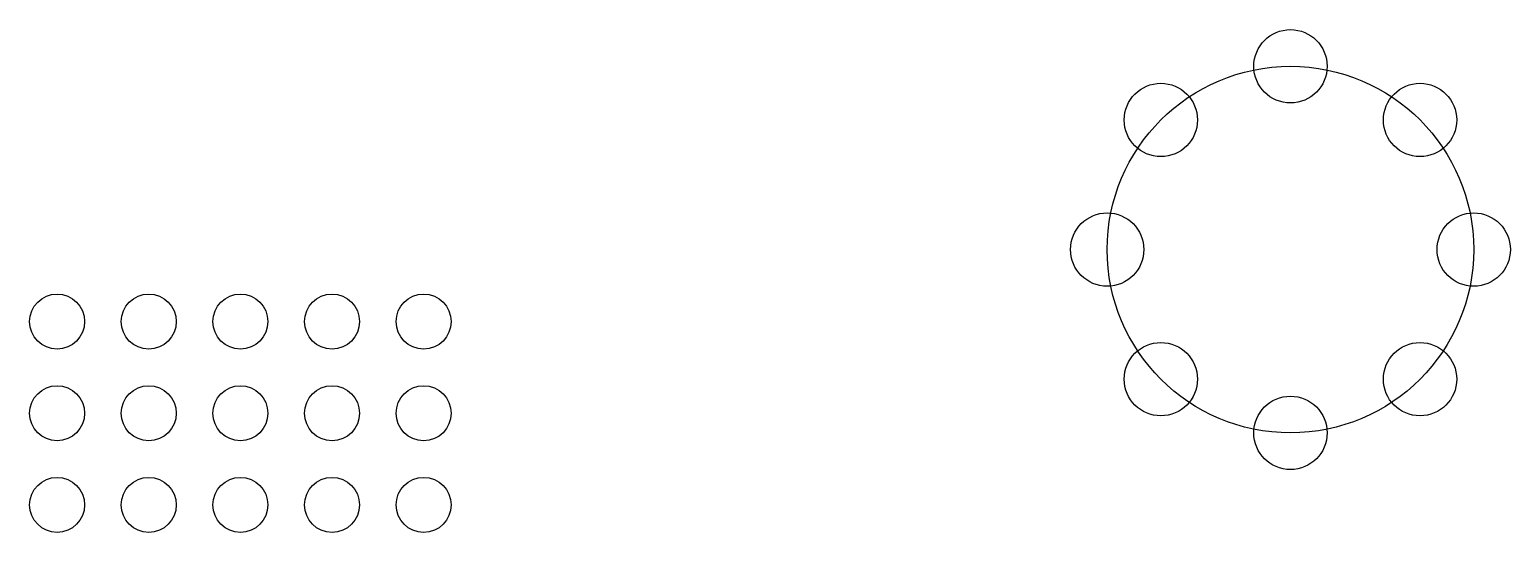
# Model space of a CAD drawing. Header units: millimetres. Extents: x 0 to 808, y 0 to 274.
import ezdxf

# ---------------------------------------------------------------- set-up
doc = ezdxf.new("R2010")
doc.units = ezdxf.units.MM

msp = doc.modelspace()

# ---------------------------------------------------------------- linework, layer by layer
for centre, radius in [((687.97, 254.29), 20), ((687.97, 154.29), 100), ((617.26, 225), 20), ((758.68, 225), 20), ((587.97, 154.29), 20), ((787.97, 154.29), 20), ((15, 115), 15), ((65, 115), 15), ((115, 115), 15), ((165, 115), 15), ((215, 115), 15), ((617.26, 83.58), 20), ((758.68, 83.58), 20), ((15, 65), 15), ((65, 65), 15), ((115, 65), 15), ((165, 65), 15), ((215, 65), 15), ((687.97, 54.29), 20), ((15, 15), 15), ((65, 15), 15), ((115, 15), 15), ((165, 15), 15), ((215, 15), 15)]:
    msp.add_circle(centre, radius)

doc.saveas('drawing.dxf')
